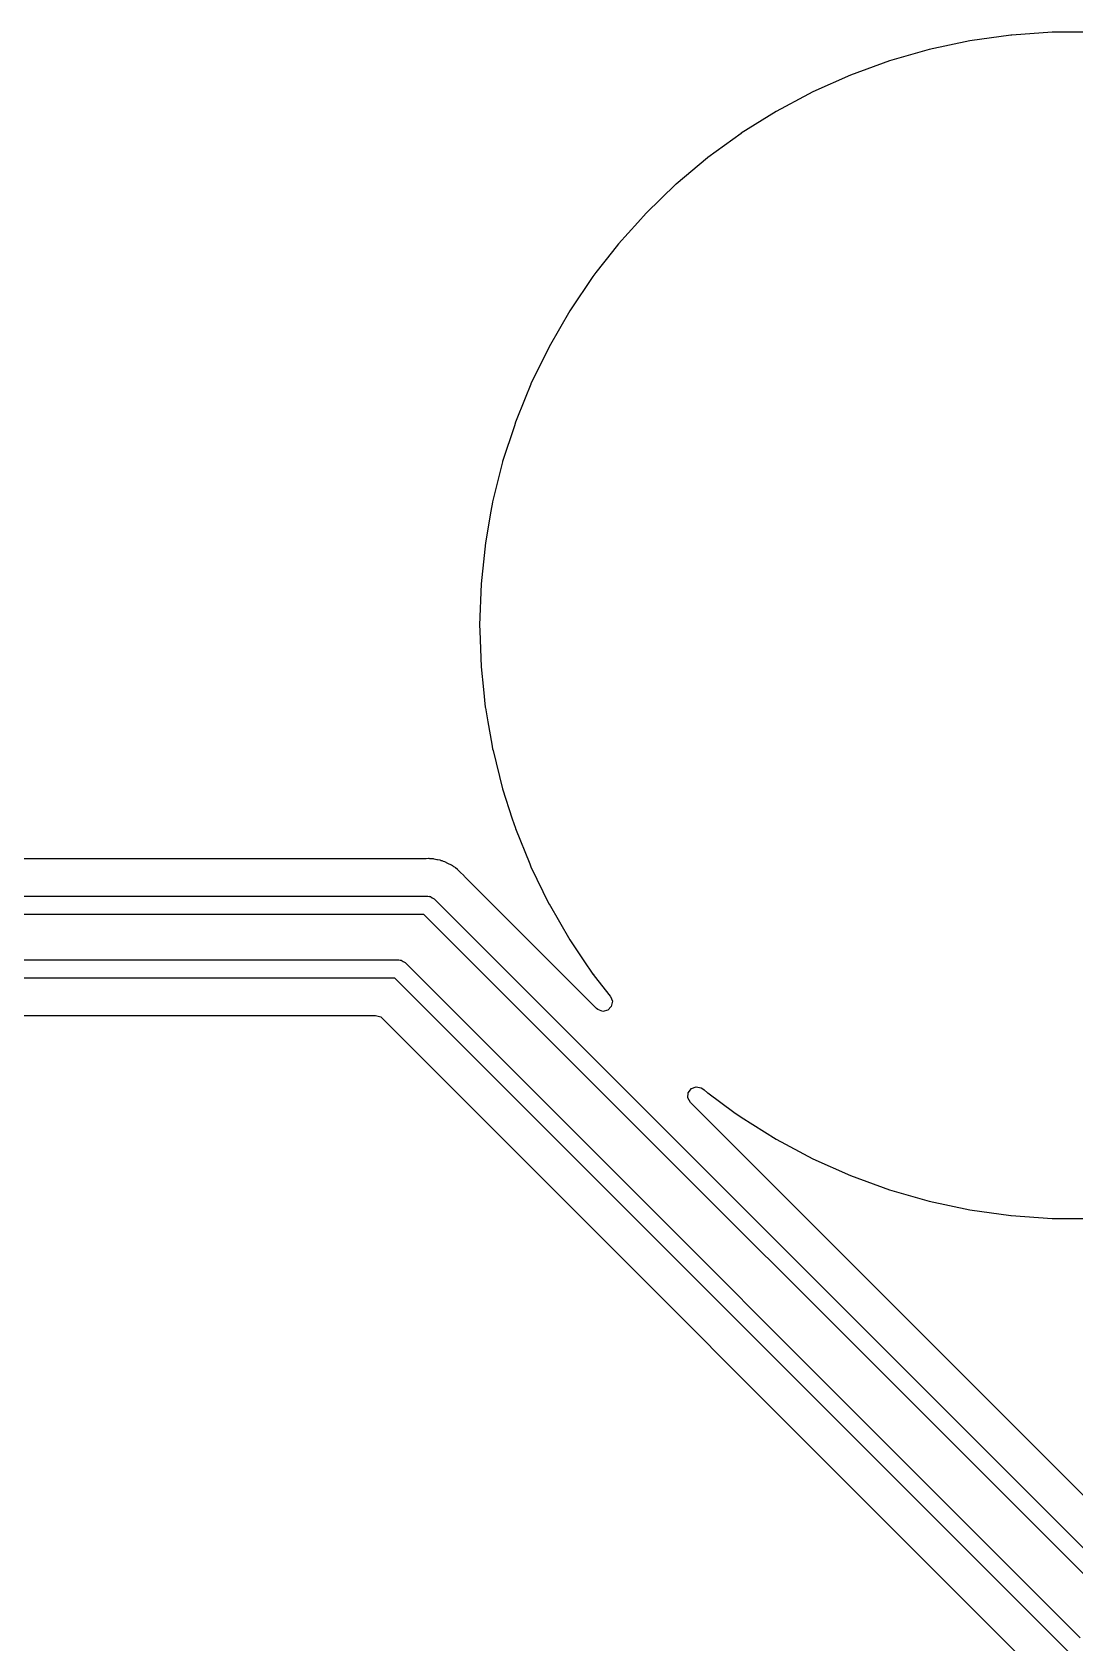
# Model space of a CAD drawing. Extents: x 144 to 253, y -181 to -52.
# Drawn here: x 195.27 to 209.53, y -140.91 to -118.89 of the extents above; entities that cross this region are included whole.
import ezdxf

# ---------------------------------------------------------------- set-up
doc = ezdxf.new("R2010")
doc.units = 0
doc.layers.add('BLACK', color=7, linetype='CONTINUOUS')

msp = doc.modelspace()

# ---------------------------------------------------------------- linework, layer by layer
at = {"layer": 'BLACK', "linetype": 'CONTINUOUS'}
for p, q in [((209.215, -118.892), (208.664, -118.931)), ((209.217, -118.892), (209.215, -118.892)), ((209.215, -118.892), (209.215, -118.892)), ((209.783, -118.892), (209.217, -118.892)), ((208.091, -119.01), (207.537, -119.128)), ((208.652, -118.932), (208.091, -119.01)), ((208.664, -118.931), (208.652, -118.932)), ((206.993, -119.284), (206.461, -119.478)), ((207.537, -119.128), (206.993, -119.284)), ((206.459, -119.479), (205.946, -119.707)), ((206.461, -119.478), (206.459, -119.479)), ((206.459, -119.479), (206.459, -119.479)), ((205.884, -119.74), (205.444, -119.974)), ((205.942, -119.709), (205.884, -119.74)), ((205.944, -119.708), (205.942, -119.709)), ((205.942, -119.709), (205.942, -119.709)), ((205.946, -119.707), (205.944, -119.708)), ((205.946, -119.707), (205.946, -119.707)), ((205.444, -119.974), (204.963, -120.274)), ((204.962, -120.275), (204.507, -120.606)), ((204.963, -120.274), (204.962, -120.275)), ((204.962, -120.275), (204.962, -120.275)), ((204.503, -120.608), (204.073, -120.969)), ((204.505, -120.607), (204.503, -120.608)), ((204.503, -120.608), (204.503, -120.608)), ((204.507, -120.606), (204.505, -120.607)), ((204.507, -120.606), (204.507, -120.606)), ((204.071, -120.971), (203.664, -121.364)), ((204.073, -120.969), (204.071, -120.971)), ((204.073, -120.969), (204.073, -120.969)), ((203.549, -121.492), (203.287, -121.783)), ((203.664, -121.364), (203.549, -121.492)), ((203.203, -121.89), (202.978, -122.179)), ((203.285, -121.785), (203.203, -121.89)), ((203.287, -121.783), (203.285, -121.785)), ((203.287, -121.783), (203.287, -121.783)), ((202.978, -122.179), (202.936, -122.231)), ((202.935, -122.233), (202.63, -122.686)), ((202.936, -122.231), (202.935, -122.233)), ((202.62, -122.701), (202.337, -123.191)), ((202.63, -122.686), (202.62, -122.701)), ((202.336, -123.193), (202.089, -123.698)), ((202.337, -123.191), (202.336, -123.193)), ((202.336, -123.193), (202.336, -123.193)), ((202.088, -123.702), (202.01, -123.894)), ((202.089, -123.698), (202.088, -123.7)), ((202.088, -123.7), (202.088, -123.702)), ((202.088, -123.702), (202.088, -123.702)), ((202.089, -123.698), (202.089, -123.698)), ((202.01, -123.894), (201.876, -124.225)), ((201.862, -124.271), (201.702, -124.762)), ((201.876, -124.225), (201.862, -124.271)), ((201.701, -124.764), (201.564, -125.313)), ((201.702, -124.762), (201.701, -124.764)), ((201.702, -124.762), (201.702, -124.762)), ((201.542, -125.438), (201.466, -125.871)), ((201.564, -125.315), (201.542, -125.438)), ((201.564, -125.313), (201.564, -125.315)), ((201.564, -125.315), (201.564, -125.315)), ((201.466, -125.873), (201.448, -126.045)), ((201.466, -125.871), (201.466, -125.873)), ((201.466, -125.873), (201.466, -125.873)), ((201.448, -126.045), (201.407, -126.434)), ((201.407, -126.434), (201.387, -127)), ((201.387, -127), (201.39, -127.074)), ((201.39, -127.074), (201.407, -127.566)), ((201.407, -127.566), (201.439, -127.876)), ((201.439, -127.876), (201.465, -128.121)), ((201.465, -128.121), (201.466, -128.129)), ((201.466, -128.129), (201.5, -128.32)), ((201.5, -128.32), (201.554, -128.627)), ((201.554, -128.627), (201.564, -128.687)), ((201.564, -128.687), (201.565, -128.689)), ((201.565, -128.689), (201.565, -128.689)), ((201.565, -128.689), (201.571, -128.714)), ((201.571, -128.714), (201.701, -129.236)), ((201.701, -129.236), (201.702, -129.238)), ((201.702, -129.238), (201.702, -129.238)), ((201.702, -129.238), (201.834, -129.645)), ((201.834, -129.645), (201.876, -129.775)), ((201.876, -129.775), (201.877, -129.777)), ((201.877, -129.777), (201.877, -129.777)), ((201.877, -129.777), (202.073, -130.26)), ((200.642, -130.194), (192.08, -130.194)), ((200.654, -130.194), (200.642, -130.194)), ((200.69, -130.19), (200.654, -130.194)), ((200.698, -130.189), (200.69, -130.19)), ((200.705, -130.191), (200.698, -130.189)), ((200.718, -130.193), (200.705, -130.191)), ((200.737, -130.194), (200.718, -130.193)), ((200.758, -130.194), (200.737, -130.194)), ((200.765, -130.196), (200.758, -130.194)), ((200.8, -130.205), (200.765, -130.196)), ((200.765, -130.196), (200.765, -130.196)), ((200.812, -130.208), (200.8, -130.205)), ((200.848, -130.213), (200.812, -130.208)), ((200.856, -130.214), (200.848, -130.213)), ((200.848, -130.213), (200.848, -130.213)), ((200.863, -130.218), (200.856, -130.214)), ((200.874, -130.222), (200.863, -130.218)), ((200.863, -130.218), (200.863, -130.218)), ((200.893, -130.229), (200.874, -130.222)), ((200.913, -130.234), (200.893, -130.229)), ((200.951, -130.255), (200.913, -130.234)), ((200.962, -130.26), (200.951, -130.255)), ((200.995, -130.275), (200.962, -130.26)), ((201.003, -130.278), (200.995, -130.275)), ((200.995, -130.275), (200.995, -130.275)), ((201.018, -130.29), (201.003, -130.278)), ((201.019, -130.29), (201.018, -130.29)), ((201.035, -130.301), (201.019, -130.29)), ((201.046, -130.307), (201.035, -130.301)), ((201.053, -130.311), (201.046, -130.307)), ((201.046, -130.307), (201.046, -130.307)), ((201.059, -130.316), (201.053, -130.311)), ((201.085, -130.341), (201.059, -130.316)), ((201.094, -130.349), (201.085, -130.341)), ((201.097, -130.351), (201.094, -130.349)), ((202.073, -130.26), (202.088, -130.3)), ((202.088, -130.3), (202.089, -130.302)), ((202.089, -130.302), (202.089, -130.302)), ((202.089, -130.302), (202.335, -130.806)), ((201.117, -130.371), (201.097, -130.351)), ((201.12, -130.374), (201.117, -130.371)), ((201.17, -130.421), (201.12, -130.374)), ((201.174, -130.427), (201.17, -130.421)), ((201.181, -130.435), (201.174, -130.427)), ((202.987, -132.241), (201.181, -130.435)), ((191.5, -130.703), (200.678, -130.703)), ((200.678, -130.703), (200.7, -130.706)), ((200.7, -130.706), (200.704, -130.705)), ((200.704, -130.705), (200.707, -130.707)), ((200.707, -130.707), (200.713, -130.708)), ((200.713, -130.708), (200.739, -130.724)), ((200.739, -130.724), (200.766, -130.739)), ((200.766, -130.739), (210.237, -140.21)), ((200.626, -130.953), (191.5, -130.953)), ((210.097, -140.423), (200.626, -130.953)), ((202.335, -130.806), (202.337, -130.809)), ((202.337, -130.809), (202.62, -131.299)), ((202.62, -131.299), (202.621, -131.301)), ((202.621, -131.301), (202.621, -131.301)), ((202.621, -131.301), (202.813, -131.586)), ((192.469, -131.575), (200.28, -131.575)), ((200.28, -131.575), (200.302, -131.578)), ((200.302, -131.578), (200.307, -131.578)), ((200.307, -131.578), (200.309, -131.579)), ((200.309, -131.579), (200.316, -131.58)), ((200.316, -131.58), (200.341, -131.597)), ((200.341, -131.597), (200.368, -131.612)), ((200.368, -131.612), (209.602, -140.845)), ((202.813, -131.586), (202.936, -131.769)), ((200.228, -131.825), (192.469, -131.825)), ((209.462, -141.058), (200.228, -131.825)), ((202.936, -131.769), (202.938, -131.77)), ((202.938, -131.77), (202.938, -131.77)), ((202.938, -131.77), (202.955, -131.793)), ((202.955, -131.793), (203.173, -132.072)), ((203.173, -132.072), (203.175, -132.074)), ((203.175, -132.074), (203.202, -132.14)), ((203.003, -132.254), (202.987, -132.241)), ((203.07, -132.278), (203.003, -132.254)), ((203.139, -132.261), (203.07, -132.278)), ((203.188, -132.21), (203.139, -132.261)), ((203.202, -132.14), (203.188, -132.21)), ((192.751, -132.333), (199.965, -132.333)), ((199.965, -132.333), (200.034, -132.354)), ((200.034, -132.354), (200.055, -132.37)), ((200.055, -132.37), (209.046, -141.362)), ((204.236, -133.462), (204.241, -133.391)), ((204.241, -133.391), (204.284, -133.334)), ((204.284, -133.334), (204.35, -133.309)), ((204.35, -133.309), (204.419, -133.324)), ((204.419, -133.324), (204.44, -133.338)), ((204.44, -133.338), (204.457, -133.352)), ((204.457, -133.352), (204.505, -133.393)), ((204.505, -133.393), (204.507, -133.394)), ((204.507, -133.394), (204.507, -133.394)), ((204.507, -133.394), (204.865, -133.655)), ((204.27, -133.524), (204.236, -133.462)), ((210.41, -139.665), (204.27, -133.524)), ((204.865, -133.655), (204.963, -133.726)), ((204.963, -133.726), (205.444, -134.026)), ((205.444, -134.026), (205.944, -134.292)), ((205.944, -134.292), (205.946, -134.293)), ((205.946, -134.293), (205.946, -134.293)), ((205.946, -134.293), (206.459, -134.521)), ((206.459, -134.521), (206.461, -134.522)), ((206.461, -134.522), (206.993, -134.716)), ((206.993, -134.716), (207.537, -134.872)), ((207.537, -134.872), (208.091, -134.99)), ((208.091, -134.99), (208.652, -135.068)), ((208.652, -135.068), (208.654, -135.069)), ((208.654, -135.069), (209.215, -135.108)), ((209.215, -135.108), (209.215, -135.108)), ((209.215, -135.108), (209.217, -135.108)), ((209.217, -135.108), (209.783, -135.108))]:
    msp.add_line(p, q, dxfattribs=at)

doc.saveas('drawing.dxf')
